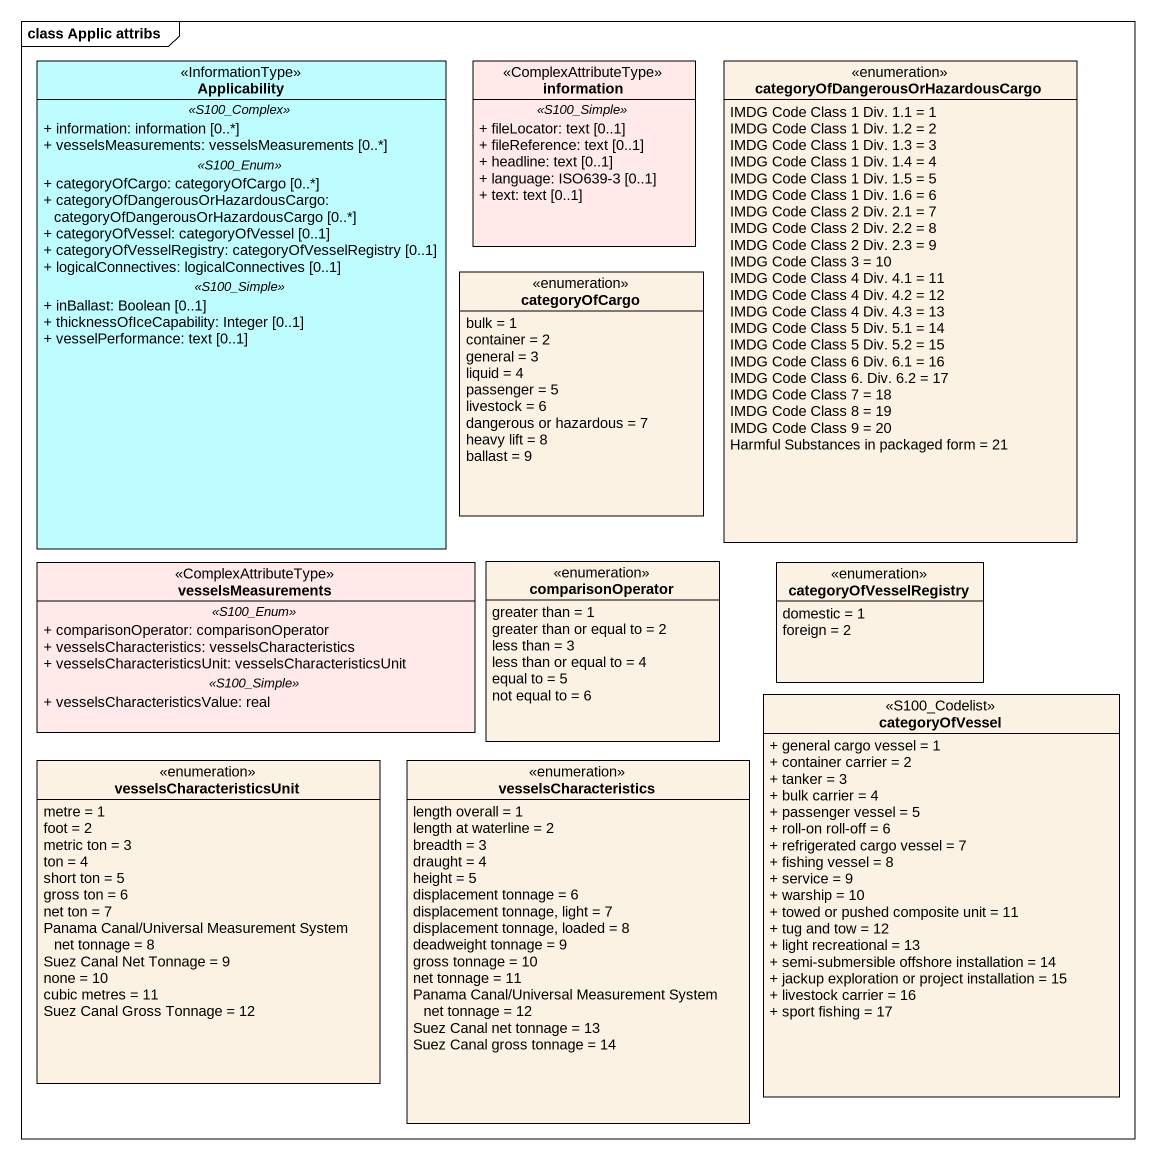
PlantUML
@startuml
mainframe class Applic attribs
hide circle
hide empty members
skinparam classAttributeIconSize 0
class Applicability <<InformationType>> #BEFDFF {
  .. <<S100_Complex>> ..
  + information: information [0..*]
  + vesselsMeasurements: vesselsMeasurements [0..*]
  .. <<S100_Enum>> ..
  + categoryOfCargo: categoryOfCargo [0..*]
  + categoryOfDangerousOrHazardousCargo: categoryOfDangerousOrHazardousCargo [0..*]
  + categoryOfVessel: categoryOfVessel [0..1]
  + categoryOfVesselRegistry: categoryOfVesselRegistry [0..1]
  + logicalConnectives: logicalConnectives [0..1]
  .. <<S100_Simple>> ..
  + inBallast: Boolean [0..1]
  + thicknessOfIceCapability: Integer [0..1]
  + vesselPerformance: text [0..1]
}
class information <<ComplexAttributeType>> #FFE9E9 {
  .. <<S100_Simple>> ..
  + fileLocator: text [0..1]
  + fileReference: text [0..1]
  + headline: text [0..1]
  + language: ISO639-3 [0..1]
  + text: text [0..1]
}
enum "categoryOfDangerousOrHazardousCargo" as categoryOfDangerousOrHazardo #FCF2E3 {
  IMDG Code Class 1 Div. 1.1 = 1
  IMDG Code Class 1 Div. 1.2 = 2
  IMDG Code Class 1 Div. 1.3 = 3
  IMDG Code Class 1 Div. 1.4 = 4
  IMDG Code Class 1 Div. 1.5 = 5
  IMDG Code Class 1 Div. 1.6 = 6
  IMDG Code Class 2 Div. 2.1 = 7
  IMDG Code Class 2 Div. 2.2 = 8
  IMDG Code Class 2 Div. 2.3 = 9
  IMDG Code Class 3 = 10
  IMDG Code Class 4 Div. 4.1 = 11
  IMDG Code Class 4 Div. 4.2 = 12
  IMDG Code Class 4 Div. 4.3 = 13
  IMDG Code Class 5 Div. 5.1 = 14
  IMDG Code Class 5 Div. 5.2 = 15
  IMDG Code Class 6 Div. 6.1 = 16
  IMDG Code Class 6. Div. 6.2 = 17
  IMDG Code Class 7 = 18
  IMDG Code Class 8 = 19
  IMDG Code Class 9 = 20
  Harmful Substances in packaged form = 21
}
enum categoryOfCargo #FCF2E3 {
  bulk = 1
  container = 2
  general = 3
  liquid = 4
  passenger = 5
  livestock = 6
  dangerous or hazardous = 7
  heavy lift = 8
  ballast = 9
}
class vesselsMeasurements <<ComplexAttributeType>> #FFE9E9 {
  .. <<S100_Enum>> ..
  + comparisonOperator: comparisonOperator
  + vesselsCharacteristics: vesselsCharacteristics
  + vesselsCharacteristicsUnit: vesselsCharacteristicsUnit
  .. <<S100_Simple>> ..
  + vesselsCharacteristicsValue: real
}
enum comparisonOperator #FCF2E3 {
  greater than = 1
  greater than or equal to = 2
  less than = 3
  less than or equal to = 4
  equal to = 5
  not equal to = 6
}
enum categoryOfVesselRegistry #FCF2E3 {
  domestic = 1
  foreign = 2
}
class categoryOfVessel <<S100_Codelist>> #FCF2E3 {
  + general cargo vessel = 1
  + container carrier = 2
  + tanker = 3
  + bulk carrier = 4
  + passenger vessel = 5
  + roll-on roll-off = 6
  + refrigerated cargo vessel = 7
  + fishing vessel = 8
  + service = 9
  + warship = 10
  + towed or pushed composite unit = 11
  + tug and tow = 12
  + light recreational = 13
  + semi-submersible offshore installation = 14
  + jackup exploration or project installation = 15
  + livestock carrier = 16
  + sport fishing = 17
}
enum vesselsCharacteristicsUnit #FCF2E3 {
  metre = 1
  foot = 2
  metric ton = 3
  ton = 4
  short ton = 5
  gross ton = 6
  net ton = 7
  Panama Canal/Universal Measurement System net tonnage = 8
  Suez Canal Net Tonnage = 9
  none = 10
  cubic metres = 11
  Suez Canal Gross Tonnage = 12
}
enum vesselsCharacteristics #FCF2E3 {
  length overall = 1
  length at waterline = 2
  breadth = 3
  draught = 4
  height = 5
  displacement tonnage = 6
  displacement tonnage, light = 7
  displacement tonnage, loaded = 8
  deadweight tonnage = 9
  gross tonnage = 10
  net tonnage = 11
  Panama Canal/Universal Measurement System net tonnage = 12
  Suez Canal net tonnage = 13
  Suez Canal gross tonnage = 14
}
@enduml
